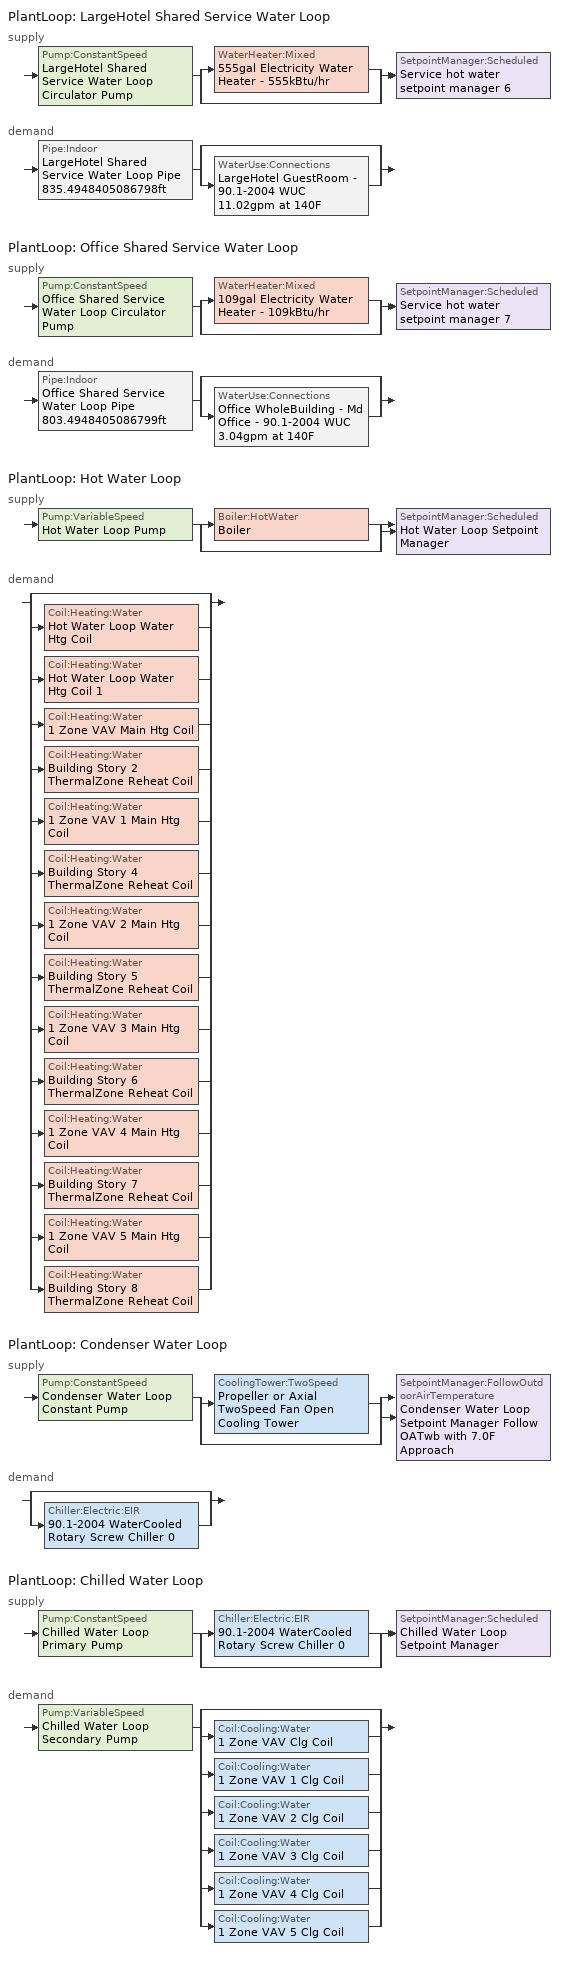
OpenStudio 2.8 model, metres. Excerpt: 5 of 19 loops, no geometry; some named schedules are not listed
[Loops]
PlantLoop 'LargeHotel Shared Service Water Loop'
 supply: Pump:ConstantSpeed 'LargeHotel Shared Service Water Loop Circulator Pump' > split
  | WaterHeater:Mixed '555gal Electricity Water Heater - 555kBtu/hr'
  | bypass
  join > SetpointManager:Scheduled 'Service hot water setpoint manager 6'
 demand: Pipe:Indoor 'LargeHotel Shared Service Water Loop Pipe 835.4948405086798ft' > split
  | bypass
  | WaterUse:Connections 'LargeHotel GuestRoom - 90.1-2004 WUC 11.02gpm at 140F'
PlantLoop 'Office Shared Service Water Loop'
 supply: Pump:ConstantSpeed 'Office Shared Service Water Loop Circulator Pump' > split
  | WaterHeater:Mixed '109gal Electricity Water Heater - 109kBtu/hr'
  | bypass
  join > SetpointManager:Scheduled 'Service hot water setpoint manager 7'
 demand: Pipe:Indoor 'Office Shared Service Water Loop Pipe 803.4948405086799ft' > split
  | bypass
  | WaterUse:Connections 'Office WholeBuilding - Md Office - 90.1-2004 WUC 3.04gpm at 140F'
PlantLoop 'Hot Water Loop'
 supply: Pump:VariableSpeed 'Hot Water Loop Pump' > split
  | Boiler:HotWater 'Boiler'
  | bypass
  join > SetpointManager:Scheduled 'Hot Water Loop Setpoint Manager'
 demand: split
  | bypass
  | Coil:Heating:Water 'Hot Water Loop Water Htg Coil'
  | Coil:Heating:Water 'Hot Water Loop Water Htg Coil 1'
  | Coil:Heating:Water '1 Zone VAV Main Htg Coil'
  | Coil:Heating:Water 'Building Story 2 ThermalZone Reheat Coil'
  | Coil:Heating:Water '1 Zone VAV 1 Main Htg Coil'
  | Coil:Heating:Water 'Building Story 4 ThermalZone Reheat Coil'
  | Coil:Heating:Water '1 Zone VAV 2 Main Htg Coil'
  | Coil:Heating:Water 'Building Story 5 ThermalZone Reheat Coil'
  | Coil:Heating:Water '1 Zone VAV 3 Main Htg Coil'
  | Coil:Heating:Water 'Building Story 6 ThermalZone Reheat Coil'
  | Coil:Heating:Water '1 Zone VAV 4 Main Htg Coil'
  | Coil:Heating:Water 'Building Story 7 ThermalZone Reheat Coil'
  | Coil:Heating:Water '1 Zone VAV 5 Main Htg Coil'
  | Coil:Heating:Water 'Building Story 8 ThermalZone Reheat Coil'
PlantLoop 'Condenser Water Loop'
 supply: Pump:ConstantSpeed 'Condenser Water Loop Constant Pump' > split
  | CoolingTower:TwoSpeed 'Propeller or Axial TwoSpeed Fan Open Cooling Tower'
  | bypass
  join > SetpointManager:FollowOutdoorAirTemperature 'Condenser Water Loop Setpoint Manager Follow OATwb with 7.0F Approach'
 demand: split
  | bypass
  | Chiller:Electric:EIR '90.1-2004 WaterCooled  Rotary Screw Chiller 0'
PlantLoop 'Chilled Water Loop'
 supply: Pump:ConstantSpeed 'Chilled Water Loop Primary Pump' > split
  | Chiller:Electric:EIR '90.1-2004 WaterCooled  Rotary Screw Chiller 0'
  | bypass
  join > SetpointManager:Scheduled 'Chilled Water Loop Setpoint Manager'
 demand: Pump:VariableSpeed 'Chilled Water Loop Secondary Pump' > split
  | bypass
  | Coil:Cooling:Water '1 Zone VAV Clg Coil'
  | Coil:Cooling:Water '1 Zone VAV 1 Clg Coil'
  | Coil:Cooling:Water '1 Zone VAV 2 Clg Coil'
  | Coil:Cooling:Water '1 Zone VAV 3 Clg Coil'
  | Coil:Cooling:Water '1 Zone VAV 4 Clg Coil'
  | Coil:Cooling:Water '1 Zone VAV 5 Clg Coil'
[Construction]
Uninsulated copper pipe 0.75in type L 6: Copper pipe 0.75in type L 6
Uninsulated copper pipe 0.75in type L 7: Copper pipe 0.75in type L 7
[Material] Roughness=Smooth; Thickness {m}=0.001143; Conductivity {W/m-K}=386; Density {kg/m3}=8906.27; Specific Heat {J/kg-K}=385.1856; Thermal Absorptance=0.9; Solar Absorptance=0.7; Visible Absorptance=0.7
Copper pipe 0.75in type L 6; Copper pipe 0.75in type L 7
[WaterUse:Connections]
Name | Water Use Equipment Name 1
LargeHotel GuestRoom - 90.1-2004 WUC 11.02gpm at 140F | LargeHotel GuestRoom - 90.1-2004 Service Water Use 11.02gpm at 140F
Office WholeBuilding - Md Office - 90.1-2004 WUC 3.04gpm at 140F | Office WholeBuilding - Md Office - 90.1-2004 Service Water Use 3.04gpm at 140F
[WaterUse:Equipment:Definition] Sensible Fraction Schedule=Fraction Sensible - 0.2; Latent Fraction Schedule=Fraction Latent - 0.05
Name | Peak Flow Rate {m3/s} | Target Temperature Schedule
LargeHotel GuestRoom - 90.1-2004 Service Water Use Def 11.02gpm | 0.000695199 | Mixed Water At Faucet Temp - 140F 1
Office WholeBuilding - Md Office - 90.1-2004 Service Water Use Def 3.04gpm | 0.000191753 | Mixed Water At Faucet Temp - 140F 4
[WaterUse:Equipment]
Name | Water Use Equipment Definition | Flow Rate Fraction Schedule
LargeHotel GuestRoom - 90.1-2004 Service Water Use 11.02gpm at 140F | LargeHotel GuestRoom - 90.1-2004 Service Water Use Def 11.02gpm | HotelLarge GuestRoom_SWH_Sch
Office WholeBuilding - Md Office - 90.1-2004 Service Water Use 3.04gpm at 140F | Office WholeBuilding - Md Office - 90.1-2004 Service Water Use Def 3.04gpm | OfficeMedium BLDG_SWH_SCH
[PlantLoop] Glycol Concentration=0; Plant Loop Volume {m3}=Autocalculate; Load Distribution Scheme=Optimal
Name | Maximum Loop Temperature {C} | Minimum Loop Temperature {C} | Fluid Type | Common Pipe Simulation
LargeHotel Shared Service Water Loop; Office Shared Service Water Loop | 60 | 10
Hot Water Loop |  | 10 | Water
Condenser Water Loop | 80 | 5
Chilled Water Loop | 40 | 1 |  | CommonPipe
[Sizing:Plant] Sizing Option=NonCoincident; Zone Timesteps in Averaging Window=1; Coincident Sizing Factor Mode=None
Name | Loop Type | Design Loop Exit Temperature {C} | Loop Design Temperature Difference {deltaC}
LargeHotel Shared Service Water Loop; Office Shared Service Water Loop | Heating | 60 | 5
Hot Water Loop | Heating | 82.2222 | 11.1111
Condenser Water Loop | Condenser | 29.4444 | 5.55556
Chilled Water Loop | Cooling | 6.66667 | 5.61111
[SetpointManager:Scheduled] Control Variable=Temperature
Name | Schedule | Setpoint Node or NodeList
Service hot water setpoint manager 6 | Service Water Loop Temp - 140F 6 | LargeHotel Shared Service Water Loop Supply Outlet Node
Service hot water setpoint manager 7 | Service Water Loop Temp - 140F 7 | Office Shared Service Water Loop Supply Outlet Node
Hot Water Loop Setpoint Manager | Hot Water Loop Temp - 180F | Hot Water Loop Supply Outlet Node
Chilled Water Loop Setpoint Manager | Chilled Water Loop Temp - 44F | Chilled Water Loop Supply Outlet Node
[Pump:VariableSpeed] Motor Efficiency=0.9; Pump Control Type=Intermittent; Skin Loss Radiative Fraction=0.5; Design Power Sizing Method=PowerPerFlowPerPressure; Design Electric Power per Unit Flow Rate {W/(m3/s)}=348701.1; Design Shaft Power per Unit Flow Rate per Unit Head {W-s/m3-Pa}=1.28205; Design Minimum Flow Rate Fraction=0
Name | Rated Pump Head {Pa} | Fraction of Motor Inefficiencies to Fluid Stream | Coefficient 1 of the Part Load Performance Curve | Coefficient 2 of the Part Load Performance Curve | Coefficient 3 of the Part Load Performance Curve | Coefficient 4 of the Part Load Performance Curve
Hot Water Loop Pump | 179344
Chilled Water Loop Secondary Pump | 134508 | 0 | 0 | 0.0205 | 0.4101 | 0.5753
[WaterHeater:Mixed] Deadband Temperature Difference {deltaC}=2; Maximum Temperature Limit {C}=60; Heater Control Type=Cycle; Heater Fuel Type=Electricity; Heater Thermal Efficiency=1; Off Cycle Parasitic Fuel Consumption Rate {W}=0; Off Cycle Parasitic Fuel Type=Electricity; Off Cycle Parasitic Heat Fraction to Tank=0.8; On Cycle Parasitic Fuel Consumption Rate {W}=0; On Cycle Parasitic Fuel Type=Electricity; Ambient Temperature Indicator=Schedule; Off Cycle Loss Coefficient to Ambient Temperature {W/K}=1.053; On Cycle Loss Coefficient to Ambient Temperature {W/K}=1.053; Use Side Effectiveness=1; Source Side Effectiveness=1; Use Side Design Flow Rate {m3/s}=autosize; Source Side Design Flow Rate {m3/s}=autosize; Indirect Water Heating Recovery Time {hr}=1.5; Source Side Flow Control Mode=IndirectHeatPrimarySetpoint
Name | Tank Volume {m3} | Setpoint Temperature Schedule | Heater Maximum Capacity {W} | Ambient Temperature Schedule
555gal Electricity Water Heater - 555kBtu/hr | 2.10228 | Service Water Loop Temp - 140F 6 | 162761 | Water Heater Ambient Temp Schedule - 71.6f 6
109gal Electricity Water Heater - 109kBtu/hr | 0.413151 | Service Water Loop Temp - 140F 7 | 31986.6 | Water Heater Ambient Temp Schedule - 71.6f 7
[Pipe:Indoor] Environment Type=Schedule; Pipe Inside Diameter {m}=0.019939
Name | Construction | Ambient Temperature Schedule | Ambient Air Velocity Schedule | Pipe Length {m}
LargeHotel Shared Service Water Loop Pipe 835.4948405086798ft | Uninsulated copper pipe 0.75in type L 6 | LargeHotel Shared Service Water Loop Piping Air Temp - 70F | LargeHotel Shared Service Water Loop Piping Air Velocity - 0.67mph | 254.659
Office Shared Service Water Loop Pipe 803.4948405086799ft | Uninsulated copper pipe 0.75in type L 7 | Office Shared Service Water Loop Piping Air Temp - 70F | Office Shared Service Water Loop Piping Air Velocity - 0.67mph | 244.905
[Pump:ConstantSpeed] Rated Flow Rate {m3/s}=autosize; Rated Power Consumption {W}=autosize; Fraction of Motor Inefficiencies to Fluid Stream=0; Pump Control Type=Intermittent; Design Power Sizing Method=PowerPerFlowPerPressure; Design Electric Power per Unit Flow Rate {W/(m3/s)}=348701.1; Design Shaft Power per Unit Flow Rate per Unit Head {W-s/m3-Pa}=1.28205
Name | Rated Pump Head {Pa} | Motor Efficiency
LargeHotel Shared Service Water Loop Circulator Pump; Office Shared Service Water Loop Circulator Pump | 29890.7 | 0.3
Condenser Water Loop Constant Pump | 148557 | 0.9
Chilled Water Loop Primary Pump | 44836 | 0.9
[Sizing:Zone] Zone Cooling Design Supply Air Temperature Input Method=SupplyAirTemperature; Zone Cooling Design Supply Air Temperature {C}=13.8889; Zone Cooling Design Supply Air Temperature Difference {deltaC}=11.11; Zone Heating Design Supply Air Temperature Input Method=SupplyAirTemperature; Zone Heating Design Supply Air Temperature {C}=50; Zone Heating Design Supply Air Temperature Difference {deltaC}=11.11; Zone Cooling Design Supply Air Humidity Ratio {kg-H2O/kg-air}=0.008; Zone Heating Design Supply Air Humidity Ratio {kg-H2O/kg-air}=0.008; Cooling Design Air Flow Method=DesignDay; Heating Design Air Flow Method=DesignDay; Account for Dedicated Outdoor Air System=No; Dedicated Outdoor Air System Control Strategy=NeutralSupplyAir; Dedicated Outdoor Air Low Setpoint Temperature for Design {C}=autosize; Dedicated Outdoor Air High Setpoint Temperature for Design {C}=autosize
Building Story 1 ThermalZone; Building Story 3 ThermalZone
[Zone equipment]
Building Story 1 ThermalZone: Building Story 1 ThermalZone PTAC
Building Story 3 ThermalZone: Building Story 3 ThermalZone PTAC
[Boiler:HotWater]
Boiler: Fuel Type=NaturalGas; Nominal Thermal Efficiency=0.78; Efficiency Curve Temperature Evaluation Variable=LeavingBoiler; Design Water Outlet Temperature {C}=82.2222; Minimum Part Load Ratio=0; Maximum Part Load Ratio=1.2; Optimum Part Load Ratio=1; Water Outlet Upper Temperature Limit {C}=95; Boiler Flow Mode=LeavingSetpointModulated; Parasitic Electric Load {W}=0; Sizing Factor=1
[Fan:ConstantVolume] Availability Schedule=Always On Discrete; Fan Total Efficiency=0.52; Pressure Rise {Pa}=331.288; Maximum Flow Rate {m3/s}=AutoSize; Motor Efficiency=0.8; Motor In Airstream Fraction=1
Building Story 1 ThermalZone PTAC Fan; Building Story 3 ThermalZone PTAC Fan
[Coil:Heating:Water] Availability Schedule=Always On Discrete; Rated Inlet Water Temperature {C}=82.2222; Rated Outlet Water Temperature {C}=71.1111
Name | Rated Inlet Air Temperature {C} | Rated Outlet Air Temperature {C}
Hot Water Loop Water Htg Coil; Hot Water Loop Water Htg Coil 1 | 16.6 | 32.2
1 Zone VAV Main Htg Coil; 1 Zone VAV 1 Main Htg Coil; 1 Zone VAV 2 Main Htg Coil; 1 Zone VAV 3 Main Htg Coil; 1 Zone VAV 4 Main Htg Coil; 1 Zone VAV 5 Main Htg Coil | 7.22222 | 12.7778
Building Story 2 ThermalZone Reheat Coil; Building Story 4 ThermalZone Reheat Coil; Building Story 5 ThermalZone Reheat Coil; Building Story 6 ThermalZone Reheat Coil; Building Story 7 ThermalZone Reheat Coil; Building Story 8 ThermalZone Reheat Coil | 12.7778 | 40
[Controller:WaterCoil] Minimum Actuated Flow {m3/s}=0
Name | Water Coil | Action | Controller Convergence Tolerance {deltaC}
Hot Water Loop Water Htg Coil Controller | Hot Water Loop Water Htg Coil | Normal | 0.1
Hot Water Loop Water Htg Coil 1 Controller | Hot Water Loop Water Htg Coil 1 | Normal | 0.1
1 Zone VAV Main Htg Coil Controller | 1 Zone VAV Main Htg Coil | Normal | 0.1
1 Zone VAV Clg Coil Controller | 1 Zone VAV Clg Coil | Reverse
Building Story 2 ThermalZone Reheat Coil Controller | Building Story 2 ThermalZone Reheat Coil | Normal | 0.1
1 Zone VAV 1 Main Htg Coil Controller | 1 Zone VAV 1 Main Htg Coil | Normal | 0.1
1 Zone VAV 1 Clg Coil Controller | 1 Zone VAV 1 Clg Coil | Reverse
Building Story 4 ThermalZone Reheat Coil Controller | Building Story 4 ThermalZone Reheat Coil | Normal | 0.1
1 Zone VAV 2 Main Htg Coil Controller | 1 Zone VAV 2 Main Htg Coil | Normal | 0.1
1 Zone VAV 2 Clg Coil Controller | 1 Zone VAV 2 Clg Coil | Reverse
Building Story 5 ThermalZone Reheat Coil Controller | Building Story 5 ThermalZone Reheat Coil | Normal | 0.1
1 Zone VAV 3 Main Htg Coil Controller | 1 Zone VAV 3 Main Htg Coil | Normal | 0.1
1 Zone VAV 3 Clg Coil Controller | 1 Zone VAV 3 Clg Coil | Reverse
Building Story 6 ThermalZone Reheat Coil Controller | Building Story 6 ThermalZone Reheat Coil | Normal | 0.1
1 Zone VAV 4 Main Htg Coil Controller | 1 Zone VAV 4 Main Htg Coil | Normal | 0.1
1 Zone VAV 4 Clg Coil Controller | 1 Zone VAV 4 Clg Coil | Reverse
Building Story 7 ThermalZone Reheat Coil Controller | Building Story 7 ThermalZone Reheat Coil | Normal | 0.1
1 Zone VAV 5 Main Htg Coil Controller | 1 Zone VAV 5 Main Htg Coil | Normal | 0.1
1 Zone VAV 5 Clg Coil Controller | 1 Zone VAV 5 Clg Coil | Reverse
Building Story 8 ThermalZone Reheat Coil Controller | Building Story 8 ThermalZone Reheat Coil | Normal | 0.1
[Coil:Cooling:DX:SingleSpeed] Availability Schedule=Always On Discrete; Rated Total Cooling Capacity {W}=autosize; Rated Sensible Heat Ratio=autosize; Rated COP {W/W}=3; Rated Air Flow Rate {m3/s}=autosize; Rated Evaporator Fan Power Per Volume Flow Rate {W/(m3/s)}=773.3; Condenser Type=AirCooled; Evaporative Condenser Effectiveness=0; Evaporative Condenser Air Flow Rate {m3/s}=Autosize; Evaporative Condenser Pump Rated Power Consumption {W}=Autosize; Crankcase Heater Capacity {W}=0; Maximum Outdoor Dry-Bulb Temperature for Crankcase Heater Operation {C}=0; Basin Heater Capacity {W/K}=0; Basin Heater Setpoint Temperature {C}=10
Name | Total Cooling Capacity Function of Temperature Curve | Total Cooling Capacity Function of Flow Fraction Curve | Energy Input Ratio Function of Temperature Curve | Energy Input Ratio Function of Flow Fraction Curve | Part Load Fraction Correlation Curve
Building Story 1 ThermalZone PTAC 1spd DX AC Clg Coil | Curve Biquadratic 3 | Curve Quadratic 4 | Curve Biquadratic 4 | Curve Quadratic 5 | Curve Quadratic 6
Building Story 3 ThermalZone PTAC 1spd DX AC Clg Coil | Curve Biquadratic 7 | Curve Quadratic 10 | Curve Biquadratic 8 | Curve Quadratic 11 | Curve Quadratic 12
[ZoneHVAC:PackagedTerminalAirConditioner] Availability Schedule=Always On Discrete; Supply Air Flow Rate During Cooling Operation {m3/s}=Autosize; Supply Air Flow Rate During Heating Operation {m3/s}=Autosize; Supply Air Flow Rate When No Cooling or Heating is Needed {m3/s}=Autosize; Outdoor Air Flow Rate During Cooling Operation {m3/s}=Autosize; Outdoor Air Flow Rate During Heating Operation {m3/s}=Autosize; Outdoor Air Flow Rate When No Cooling or Heating is Needed {m3/s}=Autosize; Fan Placement=DrawThrough; Supply Air Fan Operating Mode Schedule=Always On Discrete
Name | Supply Air Fan | Heating Coil | Cooling Coil
Building Story 1 ThermalZone PTAC | Building Story 1 ThermalZone PTAC Fan | Hot Water Loop Water Htg Coil | Building Story 1 ThermalZone PTAC 1spd DX AC Clg Coil
Building Story 3 ThermalZone PTAC | Building Story 3 ThermalZone PTAC Fan | Hot Water Loop Water Htg Coil 1 | Building Story 3 ThermalZone PTAC 1spd DX AC Clg Coil
[SetpointManager:FollowOutdoorAirTemperature]
Condenser Water Loop Setpoint Manager Follow OATwb with 7.0F Approach: Control Variable=Temperature; Reference Temperature Type=OutdoorAirWetBulb; Offset Temperature Difference {deltaC}=3.88889; Maximum Setpoint Temperature {C}=29.4444; Minimum Setpoint Temperature {C}=21.1111; Setpoint Node or NodeList=Condenser Water Loop Supply Outlet Node
[CoolingTower:TwoSpeed]
Propeller or Axial TwoSpeed Fan Open Cooling Tower: Design Water Flow Rate {m3/s}=autosize; High Fan Speed Air Flow Rate {m3/s}=autosize; High Fan Speed Fan Power {W}=autosize; High Fan Speed U-Factor Times Area Value {W/K}=autosize; Low Fan Speed Air Flow Rate {m3/s}=AutoSize; Low Fan Speed Fan Power {W}=AutoSize; Low Fan Speed U-Factor Times Area Value {W/K}=AutoSize; Number of Cells=1; Sizing Factor=1; Design Inlet Air Dry-Bulb Temperature {C}=35; Design Inlet Air Wet-Bulb Temperature {C}=25.6; Design Approach Temperature {deltaC}=autosize; Design Range Temperature {deltaC}=autosize
[Chiller:Electric:EIR]
90.1-2004 WaterCooled  Rotary Screw Chiller 0: Reference Capacity {W}=Autosize; Reference COP {W/W}=5.5; Reference Leaving Chilled Water Temperature {C}=6.66667; Reference Entering Condenser Fluid Temperature {C}=35; Cooling Capacity Function of Temperature Curve=Curve Biquadratic 9; Electric Input to Cooling Output Ratio Function of Temperature Curve=Curve Biquadratic 10; Electric Input to Cooling Output Ratio Function of Part Load Ratio Curve=Curve Quadratic 13; Minimum Part Load Ratio=0.15; Maximum Part Load Ratio=1; Optimum Part Load Ratio=1; Minimum Unloading Ratio=0.25; Condenser Type=WaterCooled; Leaving Chilled Water Lower Temperature Limit {C}=2.22222; Chiller Flow Mode=ConstantFlow; Design Heat Recovery Water Flow Rate {m3/s}=0; Sizing Factor=1; Basin Heater Capacity {W/K}=0; Basin Heater Setpoint Temperature {C}=10
[Coil:Cooling:Water] Availability Schedule=Always On Discrete; Design Inlet Water Temperature {C}=Autosize; Heat Exchanger Configuration=CrossFlow
1 Zone VAV Clg Coil; 1 Zone VAV 1 Clg Coil; 1 Zone VAV 2 Clg Coil; 1 Zone VAV 3 Clg Coil; 1 Zone VAV 4 Clg Coil; 1 Zone VAV 5 Clg Coil
[Schedule:Ruleset]
Fraction Sensible - 0.2: Default Day Schedule=Fraction Sensible - 0.2 Default
Fraction Latent - 0.05: Default Day Schedule=Fraction Latent - 0.05 Default
HotelLarge GuestRoom_SWH_Sch: Default Day Schedule=HotelLarge GuestRoom_SWH_Sch Default; Summer Design Day Schedule=HotelLarge GuestRoom_SWH_Sch Summer Design Day; Winter Design Day Schedule=HotelLarge GuestRoom_SWH_Sch Winter Design Day
Mixed Water At Faucet Temp - 140F 1: Default Day Schedule=Mixed Water At Faucet Temp - 140F Default 1
OfficeMedium BLDG_SWH_SCH: Default Day Schedule=OfficeMedium BLDG_SWH_SCH Default; Summer Design Day Schedule=OfficeMedium BLDG_SWH_SCH Summer Design Day; Winter Design Day Schedule=OfficeMedium BLDG_SWH_SCH Winter Design Day
Mixed Water At Faucet Temp - 140F 4: Default Day Schedule=Mixed Water At Faucet Temp - 140F Default 4
Service Water Loop Temp - 140F 6: Default Day Schedule=Service Water Loop Temp - 140F Default 6
Water Heater Ambient Temp Schedule - 71.6f 6: Default Day Schedule=Water Heater Ambient Temp Schedule - 71.6f Default 6
LargeHotel Shared Service Water Loop Piping Air Temp - 70F: Default Day Schedule=LargeHotel Shared Service Water Loop Piping Air Temp - 70F Default
LargeHotel Shared Service Water Loop Piping Air Velocity - 0.67mph: Default Day Schedule=LargeHotel Shared Service Water Loop Piping Air Velocity - 0.67mph Default
Service Water Loop Temp - 140F 7: Default Day Schedule=Service Water Loop Temp - 140F Default 7
Water Heater Ambient Temp Schedule - 71.6f 7: Default Day Schedule=Water Heater Ambient Temp Schedule - 71.6f Default 7
Office Shared Service Water Loop Piping Air Temp - 70F: Default Day Schedule=Office Shared Service Water Loop Piping Air Temp - 70F Default
Office Shared Service Water Loop Piping Air Velocity - 0.67mph: Default Day Schedule=Office Shared Service Water Loop Piping Air Velocity - 0.67mph Default
Hot Water Loop Temp - 180F: Default Day Schedule=Hot Water Loop Temp - 180F Default
Chilled Water Loop Temp - 44F: Default Day Schedule=Chilled Water Loop Temp - 44F Default
[Schedule:Day]
Fraction Sensible - 0.2 Default: 24, 0, 0.2
Fraction Latent - 0.05 Default: 24, 0, 0.05
HotelLarge GuestRoom_SWH_Sch Default; HotelLarge GuestRoom_SWH_Sch Winter Design Day; HotelLarge GuestRoom_SWH_Sch Summer Design Day: 1, 0, 0.2, 4, 0, 0.15, 5, 0, 0.2, 6, 0, 0.25, 7, 0, 0.35, 8, 0, 0.6, 9, 0, 0.8, 10, 0, 0.55, 11, 0, 0.4, 12, 0, 0.3, 17, 0, 0.2, 18, 0, 0.25, 19, 0, 0.3, 22, 0, 0.4, 23, 0, 0.6, 24, 0, 0.35
Mixed Water At Faucet Temp - 140F Default 1; Service Water Loop Temp - 140F Default 6; Service Water Loop Temp - 140F Default 7: 24, 0, 60
OfficeMedium BLDG_SWH_SCH Default: 6, 0, 0, 11, 0, 0.04, 13, 0, 0.06, 14, 0, 0.09, 15, 0, 0.06, 18, 0, 0.04, 24, 0, 0
OfficeMedium BLDG_SWH_SCH Summer Design Day: 6, 0, 0, 7, 0, 0.07, 8, 0, 0.19, 9, 0, 0.35, 10, 0, 0.38, 11, 0, 0.39, 12, 0, 0.47, 13, 0, 0.57, 14, 0, 0.54, 15, 0, 0.34, 16, 0, 0.33, 17, 0, 0.44, 18, 0, 0.26, 19, 0, 0.21, 20, 0, 0.15, 21, 0, 0.17, 22, 0, 0.08, 24, 0, 0.05
OfficeMedium BLDG_SWH_SCH Winter Design Day: 6, 0, 0, 7, 0, 0.07, 8, 0, 0.11, 9, 0, 0.15, 10, 0, 0.21, 11, 0, 0.19, 12, 0, 0.23, 13, 0, 0.2, 14, 0, 0.19, 15, 0, 0.15, 16, 0, 0.13, 17, 0, 0.14, 19, 0, 0.07, 24, 0, 0
Water Heater Ambient Temp Schedule - 71.6f Default 6; Water Heater Ambient Temp Schedule - 71.6f Default 7: 24, 0, 22
LargeHotel Shared Service Water Loop Piping Air Temp - 70F Default; Office Shared Service Water Loop Piping Air Temp - 70F Default: 24, 0, 21.1111
LargeHotel Shared Service Water Loop Piping Air Velocity - 0.67mph Default; Office Shared Service Water Loop Piping Air Velocity - 0.67mph Default: 24, 0, 0.3
Hot Water Loop Temp - 180F Default: 24, 0, 82.2222
Chilled Water Loop Temp - 44F Default: 24, 0, 6.66667
[Schedule:Rule] Date Specification Type=DateRange; Start Month=1; Start Day=1; End Month=12; End Day=31
Name | Schedule Ruleset | Rule Order | Day Schedule | Apply Monday | Apply Tuesday | Apply Wednesday | Apply Thursday | Apply Friday | Apply Saturday
Schedule Rule 65 | HotelLarge GuestRoom_SWH_Sch | 0 | HotelLarge GuestRoom_SWH_Sch Wkdy Day | Yes | Yes | Yes | Yes | Yes
Schedule Rule 68 | OfficeMedium BLDG_SWH_SCH | 1 | OfficeMedium BLDG_SWH_SCH SmrDsn|Wkdy Day | Yes | Yes | Yes | Yes | Yes
Schedule Rule 69 | OfficeMedium BLDG_SWH_SCH | 0 | OfficeMedium BLDG_SWH_SCH WntrDsn|Sat Day |  |  |  |  |  | Yes
[Schedule:Constant]
Always On Discrete: Value=1
[Curve:Biquadratic]
Name | Coefficient1 Constant | Coefficient2 x | Coefficient3 x**2 | Coefficient4 y | Coefficient5 y**2 | Coefficient6 x*y | Minimum Value of x | Maximum Value of x | Minimum Value of y | Maximum Value of y
Curve Biquadratic 3; Curve Biquadratic 7 | 0.942588 | 0.00954335 | 0.00068377 | -0.0110427 | 5.249e-06 | -9.72e-06 | 12.77778 | 23.88889 | 23.88889 | 46.11111
Curve Biquadratic 4; Curve Biquadratic 8 | 0.342414 | 0.034885 | -0.0006237 | 0.00497722 | 0.000437951 | -0.000728028 | 12.77778 | 23.88889 | 23.88889 | 46.11111
Curve Biquadratic 9 | 1.02152 | 0.0370359 | 0.000233248 | -0.00389405 | -6.52536e-05 | -0.000268045 | 5 | 10 | 24 | 35
Curve Biquadratic 10 | 0.701769 | -0.00452016 | 0.00053311 | -0.00549821 | 0.000544579 | -0.000729032 | 5 | 10 | 24 | 35
[Curve:Quadratic]
Name | Coefficient1 Constant | Coefficient2 x | Coefficient3 x**2 | Minimum Value of x | Maximum Value of x | Minimum Curve Output | Maximum Curve Output
Curve Quadratic 4; Curve Quadratic 10 | 0.8 | 0.2 | 0 | 0.5 | 1.5
Curve Quadratic 5; Curve Quadratic 11 | 1.1552 | -0.1808 | 0.0256 | 0.5 | 1.5
Curve Quadratic 6; Curve Quadratic 12 | 0.85 | 0.15 | 0 | 0 | 1 | 0.7 | 1
Curve Quadratic 13 | 0.0636912 | 0.584888 | 0.352803 | 0 | 1
